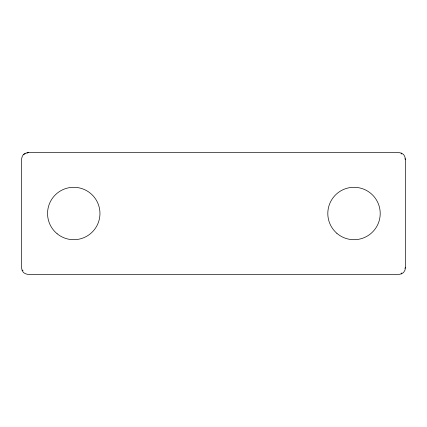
<?xml version="1.0" encoding="UTF-8"?>
<svg xmlns="http://www.w3.org/2000/svg" width="427" height="427" viewBox="0 0 427 427"><rect width="100%" height="100%" fill="white"/><g stroke="black" fill="none" stroke-linecap="round" stroke-linejoin="round"><path stroke-width="0.64" d="M405.527 267.281L405.65 165.462C405.565 161.732 406.061 157.558 403.563 154.446C400.451 151.948 396.283 152.45 392.546 152.359L34.454 152.359C30.717 152.45 26.549 151.948 23.437 154.446C20.939 157.558 21.435 161.732 21.35 165.462L21.35 261.537C21.494 265.268 20.918 269.437 23.437 272.554C26.549 275.052 30.717 274.55 34.454 274.641L392.546 274.641C396.283 274.55 400.451 275.052 403.563 272.554L405.004 270.099L405.527 267.281L404.849 268.316M401.113 273.995L401.791 272.96M23.437 154.446L25.193 153.789M26.949 153.138L28.71 152.482M21.996 270.099L23.026 270.777M401.113 153.005L401.791 154.04M404.849 158.684L405.527 159.719M57.117 233.74A26.202 26.202 0 0 0 99.603 217.786A26.202 26.202 0 0 0 64.541 188.969A26.202 26.202 0 0 0 57.117 233.74M336.866 233.313A26.202 26.202 0 0 0 379.742 218.443A26.202 26.202 0 0 0 345.422 188.745A26.202 26.202 0 0 0 336.866 233.313"/></g></svg>
